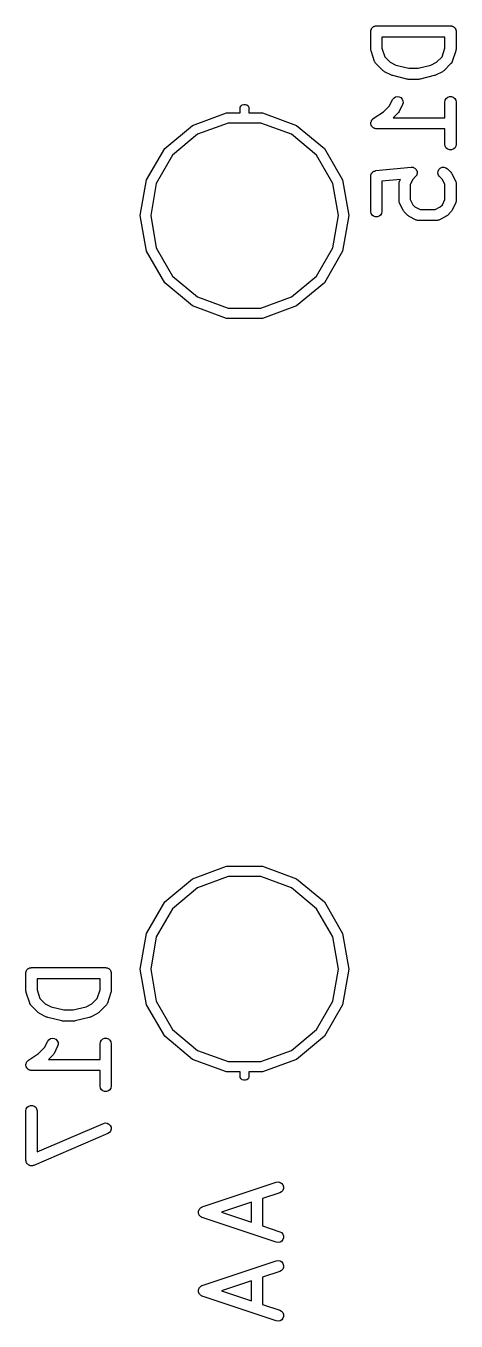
# Model space of a CAD drawing. Extents: x 102.4 to 200.8, y -140.7 to -44.8.
# Drawn here: x 139.29 to 145.09, y -122.86 to -105.39 of the extents above; entities that cross this region are included whole.
import ezdxf

# ---------------------------------------------------------------- set-up
doc = ezdxf.new("R2010")
doc.units = 0
doc.header["$MEASUREMENT"] = 0
doc.layers.add('BLACK', color=7, linetype='CONTINUOUS')

msp = doc.modelspace()

# ---------------------------------------------------------------- linework, layer by layer
at = {"layer": 'BLACK', "linetype": 'CONTINUOUS'}
for p, q in [((143.944, -105.466), (143.945, -105.459)), ((143.944, -105.704), (143.944, -105.466)), ((143.945, -105.453), (143.947, -105.447)), ((143.945, -105.459), (143.945, -105.453)), ((143.947, -105.447), (143.948, -105.44)), ((143.948, -105.44), (143.952, -105.434)), ((143.952, -105.434), (143.954, -105.428)), ((143.954, -105.428), (143.958, -105.423)), ((143.958, -105.423), (143.961, -105.418)), ((143.961, -105.418), (143.966, -105.413)), ((143.966, -105.413), (143.971, -105.408)), ((143.971, -105.408), (143.976, -105.405)), ((143.976, -105.405), (143.981, -105.401)), ((143.981, -105.401), (143.987, -105.399)), ((143.987, -105.399), (143.993, -105.395)), ((143.993, -105.395), (144, -105.394)), ((144, -105.394), (144.006, -105.392)), ((144.006, -105.392), (144.012, -105.392)), ((144.012, -105.392), (144.019, -105.391)), ((144.019, -105.391), (145.019, -105.391)), ((145.019, -105.391), (145.025, -105.392)), ((145.025, -105.392), (145.032, -105.392)), ((145.032, -105.392), (145.038, -105.394)), ((145.038, -105.394), (145.044, -105.395)), ((145.044, -105.395), (145.05, -105.399)), ((145.05, -105.399), (145.056, -105.401)), ((145.056, -105.401), (145.061, -105.405)), ((145.061, -105.405), (145.067, -105.408)), ((145.067, -105.408), (145.071, -105.413)), ((145.071, -105.413), (145.076, -105.418)), ((145.076, -105.418), (145.079, -105.423)), ((145.079, -105.423), (145.084, -105.428)), ((145.084, -105.428), (145.086, -105.434)), ((145.086, -105.434), (145.089, -105.44)), ((145.089, -105.44), (145.09, -105.447)), ((145.09, -105.447), (145.093, -105.453)), ((145.093, -105.453), (145.093, -105.459)), ((145.093, -105.459), (145.094, -105.466)), ((145.094, -105.466), (145.094, -105.704)), ((144.094, -105.541), (144.094, -105.692)), ((144.944, -105.541), (144.094, -105.541)), ((144.944, -105.692), (144.944, -105.541)), ((143.946, -105.716), (143.944, -105.704)), ((143.948, -105.728), (143.946, -105.716)), ((143.995, -105.87), (143.948, -105.728)), ((144.094, -105.692), (144.132, -105.806)), ((144.132, -105.806), (144.206, -105.88)), ((144.831, -105.88), (144.906, -105.806)), ((144.906, -105.806), (144.944, -105.692)), ((145.09, -105.728), (145.042, -105.87)), ((145.092, -105.716), (145.09, -105.728)), ((145.094, -105.704), (145.092, -105.716)), ((143.997, -105.874), (143.995, -105.87)), ((143.998, -105.878), (143.997, -105.874)), ((144.003, -105.886), (143.998, -105.878)), ((144.008, -105.893), (144.003, -105.886)), ((144.011, -105.896), (144.008, -105.893)), ((144.013, -105.9), (144.011, -105.896)), ((144.109, -105.995), (144.013, -105.9)), ((144.118, -106.002), (144.109, -105.995)), ((144.128, -106.009), (144.118, -106.002)), ((144.223, -106.057), (144.128, -106.009)), ((144.206, -105.88), (144.283, -105.919)), ((144.283, -105.919), (144.457, -105.962)), ((144.457, -105.962), (144.581, -105.962)), ((144.581, -105.962), (144.754, -105.919)), ((144.754, -105.919), (144.831, -105.88)), ((144.909, -106.009), (144.814, -106.057)), ((144.919, -106.002), (144.909, -106.009)), ((144.929, -105.995), (144.919, -106.002)), ((145.024, -105.9), (144.929, -105.995)), ((145.027, -105.896), (145.024, -105.9)), ((145.03, -105.893), (145.027, -105.896)), ((145.034, -105.886), (145.03, -105.893)), ((145.039, -105.878), (145.034, -105.886)), ((145.04, -105.874), (145.039, -105.878)), ((145.042, -105.87), (145.04, -105.874)), ((144.231, -106.059), (144.223, -106.057)), ((144.239, -106.062), (144.231, -106.059)), ((144.429, -106.11), (144.239, -106.062)), ((144.438, -106.111), (144.429, -106.11)), ((144.447, -106.112), (144.438, -106.111)), ((144.59, -106.112), (144.447, -106.112)), ((144.599, -106.111), (144.59, -106.112)), ((144.608, -106.11), (144.599, -106.111)), ((144.799, -106.062), (144.608, -106.11)), ((144.806, -106.059), (144.799, -106.062)), ((144.814, -106.057), (144.806, -106.059)), ((144.237, -106.385), (144.253, -106.364)), ((144.253, -106.364), (144.275, -106.349)), ((144.275, -106.349), (144.3, -106.343)), ((144.3, -106.343), (144.326, -106.346)), ((144.326, -106.346), (144.349, -106.358)), ((144.349, -106.358), (144.367, -106.377)), ((144.948, -106.392), (144.961, -106.37)), ((144.961, -106.37), (144.981, -106.353)), ((144.981, -106.353), (145.006, -106.344)), ((145.006, -106.344), (145.032, -106.344)), ((145.032, -106.344), (145.056, -106.353)), ((145.056, -106.353), (145.076, -106.37)), ((145.076, -106.37), (145.089, -106.392)), ((142.18, -106.505), (142.183, -106.489)), ((142.18, -106.565), (142.18, -106.505)), ((142.183, -106.489), (142.193, -106.471)), ((142.193, -106.471), (142.21, -106.457)), ((142.21, -106.457), (142.229, -106.45)), ((142.229, -106.45), (142.251, -106.45)), ((142.251, -106.45), (142.27, -106.457)), ((142.27, -106.457), (142.287, -106.471)), ((142.287, -106.471), (142.297, -106.489)), ((142.297, -106.489), (142.3, -106.505)), ((142.3, -106.505), (142.3, -106.565)), ((144.114, -106.55), (144.195, -106.469)), ((144.195, -106.469), (144.237, -106.385)), ((144.324, -106.547), (144.317, -106.557)), ((144.372, -106.452), (144.324, -106.547)), ((144.367, -106.377), (144.377, -106.401)), ((144.379, -106.427), (144.372, -106.452)), ((144.377, -106.401), (144.379, -106.427)), ((144.944, -106.418), (144.948, -106.392)), ((144.944, -106.629), (144.944, -106.418)), ((145.089, -106.392), (145.094, -106.418)), ((145.094, -106.418), (145.094, -106.99)), ((141.537, -106.732), (141.996, -106.565)), ((142.02, -106.703), (141.607, -106.853)), ((141.996, -106.565), (142.18, -106.565)), ((142.46, -106.703), (142.02, -106.703)), ((142.3, -106.565), (142.484, -106.565)), ((142.873, -106.853), (142.46, -106.703)), ((142.484, -106.565), (142.943, -106.732)), ((143.944, -106.709), (143.945, -106.7)), ((143.945, -106.713), (143.944, -106.709)), ((143.945, -106.691), (143.946, -106.687)), ((143.945, -106.7), (143.945, -106.691)), ((143.945, -106.717), (143.945, -106.713)), ((143.948, -106.725), (143.945, -106.717)), ((143.946, -106.687), (143.947, -106.683)), ((143.947, -106.683), (143.951, -106.675)), ((143.951, -106.675), (143.954, -106.666)), ((143.954, -106.666), (143.956, -106.663)), ((143.956, -106.663), (143.958, -106.659)), ((143.958, -106.659), (143.965, -106.653)), ((143.965, -106.653), (143.971, -106.646)), ((143.971, -106.646), (143.974, -106.644)), ((143.974, -106.644), (143.977, -106.641)), ((143.977, -106.641), (144.114, -106.55)), ((144.31, -106.566), (144.247, -106.629)), ((144.247, -106.629), (144.944, -106.629)), ((144.317, -106.557), (144.31, -106.566)), ((141.163, -107.046), (141.537, -106.732)), ((141.607, -106.853), (141.27, -107.136)), ((143.21, -107.136), (142.873, -106.853)), ((142.943, -106.732), (143.317, -107.046)), ((143.95, -106.734), (143.948, -106.725)), ((143.952, -106.737), (143.95, -106.734)), ((143.954, -106.741), (143.952, -106.737)), ((143.96, -106.748), (143.954, -106.741)), ((143.965, -106.756), (143.96, -106.748)), ((143.968, -106.758), (143.965, -106.756)), ((143.971, -106.761), (143.968, -106.758)), ((143.978, -106.766), (143.971, -106.761)), ((143.986, -106.771), (143.978, -106.766)), ((143.989, -106.772), (143.986, -106.771)), ((143.993, -106.774), (143.989, -106.772)), ((144.002, -106.776), (143.993, -106.774)), ((144.011, -106.778), (144.002, -106.776)), ((144.015, -106.778), (144.011, -106.778)), ((144.019, -106.779), (144.015, -106.778)), ((144.944, -106.779), (144.019, -106.779)), ((144.944, -106.99), (144.944, -106.779)), ((140.918, -107.469), (141.163, -107.046)), ((143.317, -107.046), (143.562, -107.469)), ((144.948, -107.015), (144.944, -106.99)), ((144.961, -107.038), (144.948, -107.015)), ((144.981, -107.054), (144.961, -107.038)), ((145.006, -107.063), (144.981, -107.054)), ((145.032, -107.063), (145.006, -107.063)), ((145.056, -107.054), (145.032, -107.063)), ((145.076, -107.038), (145.056, -107.054)), ((145.089, -107.015), (145.076, -107.038)), ((145.094, -106.99), (145.089, -107.015)), ((141.27, -107.136), (141.05, -107.517)), ((143.43, -107.517), (143.21, -107.136)), ((143.944, -107.412), (143.946, -107.403)), ((143.944, -107.415), (143.944, -107.412)), ((143.944, -107.418), (143.944, -107.415)), ((143.944, -107.894), (143.944, -107.418)), ((143.946, -107.403), (143.948, -107.392)), ((143.948, -107.392), (143.95, -107.39)), ((143.95, -107.387), (143.956, -107.379)), ((143.95, -107.39), (143.95, -107.387)), ((143.956, -107.379), (143.961, -107.37)), ((143.961, -107.37), (143.963, -107.368)), ((143.963, -107.368), (143.965, -107.366)), ((143.965, -107.366), (143.973, -107.36)), ((143.973, -107.36), (143.981, -107.353)), ((143.981, -107.353), (143.984, -107.352)), ((143.984, -107.352), (143.986, -107.351)), ((143.986, -107.351), (143.996, -107.348)), ((143.996, -107.348), (144.006, -107.344)), ((144.006, -107.344), (144.009, -107.344)), ((144.009, -107.344), (144.011, -107.343)), ((144.011, -107.343), (144.487, -107.296)), ((144.487, -107.296), (144.488, -107.296)), ((144.488, -107.296), (144.488, -107.296)), ((144.488, -107.296), (144.501, -107.297)), ((144.501, -107.297), (144.513, -107.298)), ((144.513, -107.298), (144.514, -107.298)), ((144.514, -107.298), (144.514, -107.298)), ((144.514, -107.298), (144.526, -107.303)), ((144.526, -107.303), (144.537, -107.309)), ((144.537, -107.309), (144.538, -107.309)), ((144.538, -107.309), (144.538, -107.309)), ((144.538, -107.309), (144.547, -107.318)), ((144.547, -107.318), (144.556, -107.327)), ((144.556, -107.412), (144.549, -107.423)), ((144.556, -107.327), (144.556, -107.327)), ((144.556, -107.327), (144.556, -107.327)), ((144.556, -107.327), (144.562, -107.339)), ((144.563, -107.402), (144.556, -107.412)), ((144.562, -107.339), (144.567, -107.35)), ((144.566, -107.389), (144.563, -107.401)), ((144.563, -107.401), (144.563, -107.402)), ((144.563, -107.402), (144.563, -107.402)), ((144.57, -107.377), (144.566, -107.389)), ((144.567, -107.35), (144.567, -107.351)), ((144.567, -107.351), (144.567, -107.351)), ((144.567, -107.351), (144.568, -107.364)), ((144.568, -107.364), (144.57, -107.376)), ((144.57, -107.376), (144.57, -107.377)), ((144.57, -107.377), (144.57, -107.377)), ((144.849, -107.377), (144.851, -107.351)), ((144.856, -107.402), (144.849, -107.377)), ((144.851, -107.351), (144.862, -107.327)), ((144.87, -107.424), (144.856, -107.402)), ((144.862, -107.327), (144.88, -107.309)), ((144.88, -107.309), (144.904, -107.298)), ((144.904, -107.298), (144.93, -107.296)), ((144.93, -107.296), (144.955, -107.303)), ((144.955, -107.303), (144.977, -107.317)), ((144.977, -107.317), (145.024, -107.365)), ((145.024, -107.365), (145.031, -107.375)), ((145.031, -107.375), (145.038, -107.385)), ((145.038, -107.385), (145.086, -107.48)), ((140.834, -107.95), (140.918, -107.469)), ((141.05, -107.517), (140.974, -107.95)), ((143.506, -107.95), (143.43, -107.517)), ((143.562, -107.469), (143.646, -107.95)), ((144.342, -107.461), (144.094, -107.486)), ((144.094, -107.486), (144.094, -107.894)), ((144.325, -107.505), (144.328, -107.496)), ((144.325, -107.509), (144.325, -107.505)), ((144.325, -107.513), (144.325, -107.509)), ((144.325, -107.751), (144.325, -107.513)), ((144.328, -107.496), (144.329, -107.488)), ((144.329, -107.488), (144.331, -107.484)), ((144.331, -107.484), (144.333, -107.48)), ((144.333, -107.48), (144.342, -107.461)), ((144.509, -107.463), (144.475, -107.531)), ((144.475, -107.531), (144.475, -107.734)), ((144.548, -107.424), (144.509, -107.463)), ((144.549, -107.423), (144.548, -107.423)), ((144.548, -107.423), (144.548, -107.424)), ((144.909, -107.463), (144.87, -107.424)), ((144.944, -107.531), (144.909, -107.463)), ((144.944, -107.734), (144.944, -107.531)), ((145.086, -107.48), (145.087, -107.484)), ((145.087, -107.484), (145.089, -107.488)), ((145.089, -107.488), (145.091, -107.496)), ((145.091, -107.496), (145.093, -107.505)), ((145.093, -107.505), (145.093, -107.509)), ((145.093, -107.509), (145.094, -107.513)), ((145.094, -107.513), (145.094, -107.751)), ((144.325, -107.756), (144.325, -107.751)), ((144.325, -107.76), (144.325, -107.756)), ((144.328, -107.768), (144.325, -107.76)), ((144.329, -107.777), (144.328, -107.768)), ((144.475, -107.734), (144.509, -107.802)), ((144.909, -107.802), (144.944, -107.734)), ((145.091, -107.768), (145.089, -107.777)), ((145.093, -107.76), (145.091, -107.768)), ((145.094, -107.751), (145.093, -107.756)), ((145.093, -107.756), (145.093, -107.76)), ((143.948, -107.92), (143.944, -107.894)), ((143.961, -107.942), (143.948, -107.92)), ((143.981, -107.959), (143.961, -107.942)), ((144.076, -107.942), (144.056, -107.959)), ((144.089, -107.92), (144.076, -107.942)), ((144.094, -107.894), (144.089, -107.92)), ((144.331, -107.781), (144.329, -107.777)), ((144.333, -107.785), (144.331, -107.781)), ((144.38, -107.88), (144.333, -107.785)), ((144.387, -107.89), (144.38, -107.88)), ((144.394, -107.9), (144.387, -107.89)), ((144.442, -107.947), (144.394, -107.9)), ((144.509, -107.802), (144.539, -107.833)), ((144.539, -107.833), (144.608, -107.867)), ((144.608, -107.867), (144.811, -107.867)), ((144.811, -107.867), (144.879, -107.833)), ((144.879, -107.833), (144.909, -107.802)), ((145.024, -107.9), (144.977, -107.947)), ((145.031, -107.89), (145.024, -107.9)), ((145.038, -107.88), (145.031, -107.89)), ((145.086, -107.785), (145.038, -107.88)), ((145.087, -107.781), (145.086, -107.785)), ((145.089, -107.777), (145.087, -107.781)), ((140.918, -108.431), (140.834, -107.95)), ((140.974, -107.95), (141.05, -108.383)), ((143.43, -108.383), (143.506, -107.95)), ((143.646, -107.95), (143.562, -108.431)), ((144.006, -107.968), (143.981, -107.959)), ((144.032, -107.968), (144.006, -107.968)), ((144.056, -107.959), (144.032, -107.968)), ((144.452, -107.954), (144.442, -107.947)), ((144.461, -107.961), (144.452, -107.954)), ((144.557, -108.009), (144.461, -107.961)), ((144.561, -108.01), (144.557, -108.009)), ((144.565, -108.012), (144.561, -108.01)), ((144.573, -108.014), (144.565, -108.012)), ((144.582, -108.016), (144.573, -108.014)), ((144.586, -108.016), (144.582, -108.016)), ((144.59, -108.017), (144.586, -108.016)), ((144.828, -108.017), (144.59, -108.017)), ((144.833, -108.016), (144.828, -108.017)), ((144.837, -108.016), (144.833, -108.016)), ((144.845, -108.014), (144.837, -108.016)), ((144.854, -108.012), (144.845, -108.014)), ((144.858, -108.01), (144.854, -108.012)), ((144.862, -108.009), (144.858, -108.01)), ((144.957, -107.961), (144.862, -108.009)), ((144.967, -107.954), (144.957, -107.961)), ((144.977, -107.947), (144.967, -107.954)), ((141.163, -108.854), (140.918, -108.431)), ((141.05, -108.383), (141.27, -108.764)), ((143.21, -108.764), (143.43, -108.383)), ((143.562, -108.431), (143.317, -108.854)), ((141.27, -108.764), (141.607, -109.047)), ((142.873, -109.047), (143.21, -108.764)), ((141.537, -109.168), (141.163, -108.854)), ((143.317, -108.854), (142.943, -109.168)), ((141.996, -109.335), (141.537, -109.168)), ((141.607, -109.047), (142.02, -109.197)), ((142.46, -109.197), (142.873, -109.047)), ((142.943, -109.168), (142.484, -109.335)), ((142.484, -109.335), (141.996, -109.335)), ((142.02, -109.197), (142.46, -109.197)), ((141.537, -116.892), (141.996, -116.725)), ((141.996, -116.725), (142.484, -116.725)), ((142.484, -116.725), (142.943, -116.892)), ((141.163, -117.206), (141.537, -116.892)), ((141.607, -117.013), (141.27, -117.296)), ((142.02, -116.863), (141.607, -117.013)), ((142.46, -116.863), (142.02, -116.863)), ((142.873, -117.013), (142.46, -116.863)), ((143.21, -117.296), (142.873, -117.013)), ((142.943, -116.892), (143.317, -117.206)), ((140.918, -117.629), (141.163, -117.206)), ((141.27, -117.296), (141.05, -117.677)), ((143.43, -117.677), (143.21, -117.296)), ((143.317, -117.206), (143.562, -117.629)), ((140.834, -118.11), (140.918, -117.629)), ((141.05, -117.677), (140.974, -118.11)), ((143.506, -118.11), (143.43, -117.677)), ((143.562, -117.629), (143.646, -118.11)), ((139.291, -118.166), (139.292, -118.159)), ((139.291, -118.404), (139.291, -118.166)), ((139.292, -118.153), (139.294, -118.147)), ((139.292, -118.159), (139.292, -118.153)), ((139.294, -118.147), (139.296, -118.14)), ((139.296, -118.14), (139.299, -118.134)), ((139.299, -118.134), (139.301, -118.128)), ((139.301, -118.128), (139.305, -118.123)), ((139.305, -118.123), (139.309, -118.118)), ((139.309, -118.118), (139.314, -118.113)), ((139.314, -118.113), (139.318, -118.108)), ((139.318, -118.108), (139.323, -118.105)), ((139.323, -118.105), (139.329, -118.101)), ((139.329, -118.101), (139.335, -118.099)), ((139.335, -118.099), (139.34, -118.095)), ((139.34, -118.095), (139.347, -118.094)), ((139.347, -118.094), (139.353, -118.092)), ((139.353, -118.092), (139.36, -118.092)), ((139.36, -118.092), (139.366, -118.091)), ((139.366, -118.091), (140.366, -118.091)), ((139.441, -118.241), (139.441, -118.392)), ((140.291, -118.241), (139.441, -118.241)), ((140.291, -118.392), (140.291, -118.241)), ((140.366, -118.091), (140.372, -118.092)), ((140.372, -118.092), (140.379, -118.092)), ((140.379, -118.092), (140.385, -118.094)), ((140.385, -118.094), (140.392, -118.095)), ((140.392, -118.095), (140.397, -118.099)), ((140.397, -118.099), (140.404, -118.101)), ((140.404, -118.101), (140.409, -118.105)), ((140.409, -118.105), (140.414, -118.108)), ((140.414, -118.108), (140.418, -118.113)), ((140.418, -118.113), (140.423, -118.118)), ((140.423, -118.118), (140.427, -118.123)), ((140.427, -118.123), (140.431, -118.128)), ((140.431, -118.128), (140.433, -118.134)), ((140.433, -118.134), (140.436, -118.14)), ((140.436, -118.14), (140.438, -118.147)), ((140.438, -118.147), (140.44, -118.153)), ((140.44, -118.153), (140.44, -118.159)), ((140.44, -118.159), (140.441, -118.166)), ((140.441, -118.166), (140.441, -118.404)), ((140.918, -118.591), (140.834, -118.11)), ((140.974, -118.11), (141.05, -118.543)), ((143.43, -118.543), (143.506, -118.11)), ((143.646, -118.11), (143.562, -118.591)), ((139.293, -118.416), (139.291, -118.404)), ((139.295, -118.428), (139.293, -118.416)), ((139.441, -118.392), (139.479, -118.506)), ((140.253, -118.506), (140.291, -118.392)), ((140.439, -118.416), (140.437, -118.428)), ((140.441, -118.404), (140.439, -118.416)), ((139.342, -118.57), (139.295, -118.428)), ((139.345, -118.574), (139.342, -118.57)), ((139.346, -118.578), (139.345, -118.574)), ((139.351, -118.586), (139.346, -118.578)), ((139.355, -118.593), (139.351, -118.586)), ((139.358, -118.596), (139.355, -118.593)), ((139.361, -118.6), (139.358, -118.596)), ((139.456, -118.695), (139.361, -118.6)), ((139.479, -118.506), (139.553, -118.58)), ((139.553, -118.58), (139.63, -118.619)), ((140.102, -118.619), (140.179, -118.58)), ((140.179, -118.58), (140.253, -118.506)), ((140.371, -118.6), (140.276, -118.695)), ((140.374, -118.596), (140.371, -118.6)), ((140.377, -118.593), (140.374, -118.596)), ((140.381, -118.586), (140.377, -118.593)), ((140.386, -118.578), (140.381, -118.586)), ((140.387, -118.574), (140.386, -118.578)), ((140.39, -118.57), (140.387, -118.574)), ((140.437, -118.428), (140.39, -118.57)), ((141.163, -119.014), (140.918, -118.591)), ((141.05, -118.543), (141.27, -118.924)), ((143.21, -118.924), (143.43, -118.543)), ((143.562, -118.591), (143.317, -119.014)), ((139.466, -118.702), (139.456, -118.695)), ((139.475, -118.709), (139.466, -118.702)), ((139.571, -118.757), (139.475, -118.709)), ((139.578, -118.759), (139.571, -118.757)), ((139.586, -118.762), (139.578, -118.759)), ((139.776, -118.81), (139.586, -118.762)), ((139.63, -118.619), (139.804, -118.662)), ((139.804, -118.662), (139.928, -118.662)), ((139.928, -118.662), (140.102, -118.619)), ((140.146, -118.762), (139.956, -118.81)), ((140.154, -118.759), (140.146, -118.762)), ((140.161, -118.757), (140.154, -118.759)), ((140.257, -118.709), (140.161, -118.757)), ((140.266, -118.702), (140.257, -118.709)), ((140.276, -118.695), (140.266, -118.702)), ((139.786, -118.811), (139.776, -118.81)), ((139.795, -118.812), (139.786, -118.811)), ((139.937, -118.812), (139.795, -118.812)), ((139.946, -118.811), (139.937, -118.812)), ((139.956, -118.81), (139.946, -118.811)), ((141.27, -118.924), (141.607, -119.207)), ((142.873, -119.207), (143.21, -118.924)), ((139.542, -119.169), (139.585, -119.085)), ((139.585, -119.085), (139.6, -119.064)), ((139.6, -119.064), (139.622, -119.049)), ((139.622, -119.049), (139.647, -119.043)), ((139.647, -119.043), (139.673, -119.046)), ((139.673, -119.046), (139.696, -119.058)), ((139.696, -119.058), (139.714, -119.077)), ((139.714, -119.077), (139.725, -119.101)), ((139.725, -119.101), (139.726, -119.127)), ((140.291, -119.118), (140.296, -119.092)), ((140.291, -119.329), (140.291, -119.118)), ((140.296, -119.092), (140.309, -119.07)), ((140.309, -119.07), (140.329, -119.053)), ((140.329, -119.053), (140.353, -119.044)), ((140.353, -119.044), (140.379, -119.044)), ((140.379, -119.044), (140.404, -119.053)), ((140.404, -119.053), (140.423, -119.07)), ((140.423, -119.07), (140.436, -119.092)), ((140.436, -119.092), (140.441, -119.118)), ((140.441, -119.118), (140.441, -119.69)), ((141.537, -119.328), (141.163, -119.014)), ((143.317, -119.014), (142.943, -119.328)), ((139.324, -119.341), (139.461, -119.25)), ((139.461, -119.25), (139.542, -119.169)), ((139.657, -119.266), (139.595, -119.329)), ((139.664, -119.257), (139.657, -119.266)), ((139.671, -119.247), (139.664, -119.257)), ((139.719, -119.152), (139.671, -119.247)), ((139.726, -119.127), (139.719, -119.152)), ((141.607, -119.207), (142.02, -119.357)), ((142.46, -119.357), (142.873, -119.207)), ((139.291, -119.409), (139.292, -119.4)), ((139.292, -119.413), (139.291, -119.409)), ((139.292, -119.391), (139.294, -119.387)), ((139.292, -119.4), (139.292, -119.391)), ((139.292, -119.417), (139.292, -119.413)), ((139.295, -119.425), (139.292, -119.417)), ((139.294, -119.383), (139.298, -119.375)), ((139.294, -119.387), (139.294, -119.383)), ((139.297, -119.434), (139.295, -119.425)), ((139.3, -119.437), (139.297, -119.434)), ((139.298, -119.375), (139.301, -119.366)), ((139.301, -119.441), (139.3, -119.437)), ((139.301, -119.366), (139.304, -119.363)), ((139.307, -119.448), (139.301, -119.441)), ((139.304, -119.363), (139.306, -119.359)), ((139.306, -119.359), (139.312, -119.353)), ((139.312, -119.456), (139.307, -119.448)), ((139.312, -119.353), (139.318, -119.346)), ((139.315, -119.458), (139.312, -119.456)), ((139.318, -119.461), (139.315, -119.458)), ((139.318, -119.346), (139.321, -119.344)), ((139.326, -119.466), (139.318, -119.461)), ((139.321, -119.344), (139.324, -119.341)), ((139.333, -119.471), (139.326, -119.466)), ((139.337, -119.472), (139.333, -119.471)), ((139.34, -119.474), (139.337, -119.472)), ((139.349, -119.476), (139.34, -119.474)), ((139.595, -119.329), (140.291, -119.329)), ((141.996, -119.495), (141.537, -119.328)), ((142.02, -119.357), (142.46, -119.357)), ((142.943, -119.328), (142.484, -119.495)), ((139.358, -119.478), (139.349, -119.476)), ((139.362, -119.478), (139.358, -119.478)), ((139.366, -119.479), (139.362, -119.478)), ((140.291, -119.479), (139.366, -119.479)), ((140.291, -119.69), (140.291, -119.479)), ((142.18, -119.495), (141.996, -119.495)), ((142.18, -119.555), (142.18, -119.495)), ((142.183, -119.571), (142.18, -119.555)), ((142.193, -119.589), (142.183, -119.571)), ((142.21, -119.603), (142.193, -119.589)), ((142.229, -119.61), (142.21, -119.603)), ((142.251, -119.61), (142.229, -119.61)), ((142.27, -119.603), (142.251, -119.61)), ((142.287, -119.589), (142.27, -119.603)), ((142.297, -119.571), (142.287, -119.589)), ((142.3, -119.555), (142.297, -119.571)), ((142.484, -119.495), (142.3, -119.495)), ((142.3, -119.495), (142.3, -119.555)), ((140.296, -119.715), (140.291, -119.69)), ((140.309, -119.738), (140.296, -119.715)), ((140.329, -119.754), (140.309, -119.738)), ((140.353, -119.763), (140.329, -119.754)), ((140.379, -119.763), (140.353, -119.763)), ((140.404, -119.754), (140.379, -119.763)), ((140.423, -119.738), (140.404, -119.754)), ((140.436, -119.715), (140.423, -119.738)), ((140.441, -119.69), (140.436, -119.715)), ((139.291, -120.023), (139.296, -119.997)), ((139.296, -119.997), (139.309, -119.975)), ((139.309, -119.975), (139.329, -119.958)), ((139.329, -119.958), (139.353, -119.949)), ((139.353, -119.949), (139.379, -119.949)), ((139.379, -119.949), (139.404, -119.958)), ((139.404, -119.958), (139.423, -119.975)), ((139.423, -119.975), (139.436, -119.997)), ((139.436, -119.997), (139.441, -120.023)), ((139.291, -120.69), (139.291, -120.023)), ((139.441, -120.023), (139.441, -120.576)), ((140.396, -120.33), (139.396, -120.758)), ((139.441, -120.576), (140.336, -120.192)), ((140.336, -120.192), (140.362, -120.186)), ((140.362, -120.186), (140.388, -120.189)), ((140.388, -120.189), (140.411, -120.201)), ((140.417, -120.316), (140.396, -120.33)), ((140.411, -120.201), (140.429, -120.22)), ((140.433, -120.295), (140.417, -120.316)), ((140.429, -120.22), (140.439, -120.244)), ((140.44, -120.27), (140.433, -120.295)), ((140.439, -120.244), (140.44, -120.27)), ((139.293, -120.698), (139.291, -120.69)), ((139.293, -120.707), (139.293, -120.698)), ((139.295, -120.711), (139.293, -120.707)), ((139.296, -120.715), (139.295, -120.711)), ((139.3, -120.723), (139.296, -120.715)), ((139.303, -120.731), (139.3, -120.723)), ((139.306, -120.734), (139.303, -120.731)), ((139.309, -120.738), (139.306, -120.734)), ((139.315, -120.743), (139.309, -120.738)), ((139.321, -120.75), (139.315, -120.743)), ((139.325, -120.752), (139.321, -120.75)), ((139.329, -120.754), (139.325, -120.752)), ((139.337, -120.757), (139.329, -120.754)), ((139.344, -120.761), (139.337, -120.757)), ((139.349, -120.762), (139.344, -120.761)), ((139.353, -120.763), (139.349, -120.762)), ((139.362, -120.763), (139.353, -120.763)), ((139.37, -120.764), (139.362, -120.763)), ((139.375, -120.763), (139.37, -120.764)), ((139.379, -120.763), (139.375, -120.763)), ((139.387, -120.76), (139.379, -120.763)), ((139.396, -120.758), (139.387, -120.76)), ((141.669, -121.319), (142.669, -120.986)), ((142.669, -120.986), (142.694, -120.982)), ((142.694, -120.982), (142.72, -120.987)), ((142.72, -120.987), (142.742, -121.001)), ((142.742, -121.001), (142.758, -121.021)), ((142.758, -121.021), (142.767, -121.046)), ((142.767, -121.046), (142.766, -121.072)), ((142.716, -121.128), (142.482, -121.206)), ((142.482, -121.206), (142.482, -121.574)), ((142.739, -121.115), (142.716, -121.128)), ((142.756, -121.096), (142.739, -121.115)), ((142.766, -121.072), (142.756, -121.096)), ((141.618, -121.379), (141.619, -121.377)), ((141.618, -121.39), (141.618, -121.379)), ((141.618, -121.401), (141.618, -121.39)), ((141.619, -121.375), (141.623, -121.365)), ((141.619, -121.377), (141.619, -121.375)), ((141.623, -121.365), (141.626, -121.354)), ((141.626, -121.354), (141.628, -121.353)), ((141.628, -121.351), (141.636, -121.343)), ((141.628, -121.353), (141.628, -121.351)), ((141.636, -121.343), (141.643, -121.334)), ((141.643, -121.334), (141.644, -121.333)), ((141.644, -121.333), (141.646, -121.331)), ((141.646, -121.331), (141.655, -121.326)), ((141.655, -121.326), (141.665, -121.32)), ((141.665, -121.32), (141.667, -121.32)), ((141.667, -121.32), (141.669, -121.319)), ((142.332, -121.256), (141.93, -121.39)), ((141.93, -121.39), (142.332, -121.524)), ((142.332, -121.524), (142.332, -121.256)), ((141.619, -121.403), (141.618, -121.401)), ((141.619, -121.405), (141.619, -121.403)), ((141.623, -121.415), (141.619, -121.405)), ((141.626, -121.426), (141.623, -121.415)), ((141.628, -121.427), (141.626, -121.426)), ((141.628, -121.429), (141.628, -121.427)), ((141.636, -121.437), (141.628, -121.429)), ((141.643, -121.446), (141.636, -121.437)), ((141.644, -121.447), (141.643, -121.446)), ((141.646, -121.449), (141.644, -121.447)), ((141.655, -121.454), (141.646, -121.449)), ((141.665, -121.46), (141.655, -121.454)), ((141.667, -121.46), (141.665, -121.46)), ((141.669, -121.461), (141.667, -121.46)), ((142.669, -121.794), (141.669, -121.461)), ((142.482, -121.574), (142.716, -121.652)), ((142.716, -121.652), (142.739, -121.665)), ((142.739, -121.665), (142.756, -121.684)), ((142.756, -121.684), (142.766, -121.708)), ((142.767, -121.734), (142.758, -121.759)), ((142.766, -121.708), (142.767, -121.734)), ((142.694, -121.798), (142.669, -121.794)), ((142.72, -121.793), (142.694, -121.798)), ((142.742, -121.779), (142.72, -121.793)), ((142.758, -121.759), (142.742, -121.779)), ((141.669, -122.379), (142.669, -122.046)), ((142.669, -122.046), (142.694, -122.042)), ((142.694, -122.042), (142.72, -122.047)), ((142.72, -122.047), (142.742, -122.061)), ((142.742, -122.061), (142.758, -122.081)), ((142.758, -122.081), (142.767, -122.106)), ((142.716, -122.188), (142.482, -122.266)), ((142.482, -122.266), (142.482, -122.634)), ((142.739, -122.175), (142.716, -122.188)), ((142.756, -122.156), (142.739, -122.175)), ((142.766, -122.132), (142.756, -122.156)), ((142.767, -122.106), (142.766, -122.132)), ((141.618, -122.439), (141.619, -122.437)), ((141.618, -122.45), (141.618, -122.439)), ((141.619, -122.435), (141.623, -122.425)), ((141.619, -122.437), (141.619, -122.435)), ((141.623, -122.425), (141.626, -122.414)), ((141.626, -122.414), (141.628, -122.413)), ((141.628, -122.411), (141.636, -122.403)), ((141.628, -122.413), (141.628, -122.411)), ((141.636, -122.403), (141.643, -122.394)), ((141.643, -122.394), (141.644, -122.393)), ((141.644, -122.393), (141.646, -122.391)), ((141.646, -122.391), (141.655, -122.386)), ((141.655, -122.386), (141.665, -122.38)), ((141.665, -122.38), (141.667, -122.38)), ((141.667, -122.38), (141.669, -122.379)), ((142.332, -122.316), (141.93, -122.45)), ((142.332, -122.584), (142.332, -122.316)), ((141.618, -122.461), (141.618, -122.45)), ((141.619, -122.463), (141.618, -122.461)), ((141.619, -122.465), (141.619, -122.463)), ((141.623, -122.475), (141.619, -122.465)), ((141.626, -122.486), (141.623, -122.475)), ((141.628, -122.487), (141.626, -122.486)), ((141.628, -122.489), (141.628, -122.487)), ((141.636, -122.497), (141.628, -122.489)), ((141.643, -122.506), (141.636, -122.497)), ((141.644, -122.507), (141.643, -122.506)), ((141.646, -122.509), (141.644, -122.507)), ((141.655, -122.514), (141.646, -122.509)), ((141.665, -122.52), (141.655, -122.514)), ((141.667, -122.52), (141.665, -122.52)), ((141.669, -122.521), (141.667, -122.52)), ((142.669, -122.854), (141.669, -122.521)), ((141.93, -122.45), (142.332, -122.584)), ((142.482, -122.634), (142.716, -122.712)), ((142.716, -122.712), (142.739, -122.725)), ((142.739, -122.725), (142.756, -122.744)), ((142.756, -122.744), (142.766, -122.768)), ((142.766, -122.768), (142.767, -122.794)), ((142.694, -122.858), (142.669, -122.854)), ((142.72, -122.853), (142.694, -122.858)), ((142.742, -122.839), (142.72, -122.853)), ((142.758, -122.819), (142.742, -122.839)), ((142.767, -122.794), (142.758, -122.819))]:
    msp.add_line(p, q, dxfattribs=at)

doc.saveas('drawing.dxf')
